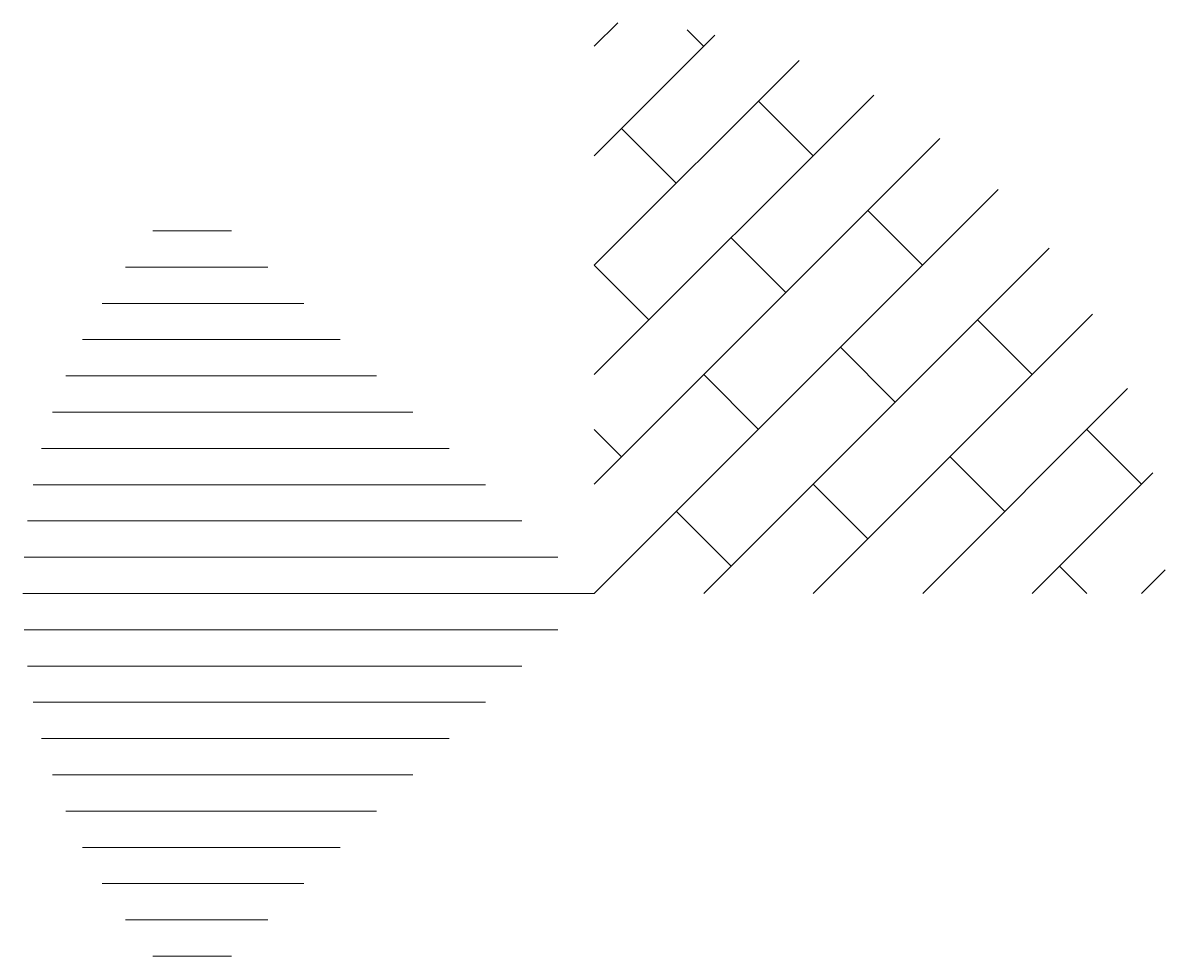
# Model space of a CAD drawing. Header units: millimetres. Extents: x -50 to 50, y -31.8 to 50.
import ezdxf

# ---------------------------------------------------------------- set-up
doc = ezdxf.new("R2010")
doc.units = ezdxf.units.MM
doc.layers.add('layer 1', color=2, linetype='Continuous', lineweight=0, true_color=0xffff00)

msp = doc.modelspace()

# ---------------------------------------------------------------- linework, layer by layer
at = {"layer": 'layer 1'}
for p, q in [((0, 47.901), (2.057, 49.958)), ((9.577, 47.897), (8.141, 49.333)), ((0, 38.321), (10.553, 48.874)), ((0, 28.74), (17.933, 46.673)), ((0, 19.16), (24.453, 43.613)), ((19.157, 38.317), (14.367, 43.107)), ((7.182, 35.923), (2.392, 40.713)), ((0, 9.58), (30.239, 39.819)), ((0, 0), (35.355, 35.355)), ((28.737, 28.737), (23.947, 33.527)), ((-38.626, 31.75), (-31.75, 31.75)), ((16.763, 26.343), (11.972, 31.133)), ((9.58, 0), (39.819, 30.239)), ((-41.03, 28.575), (-28.575, 28.575)), ((4.788, 23.949), (0, 28.737)), ((-43.068, 25.4), (-25.4, 25.4)), ((19.16, 0), (43.613, 24.453)), ((38.317, 19.157), (33.527, 23.947)), ((-44.789, 22.225), (-22.225, 22.225)), ((26.343, 16.763), (21.553, 21.553)), ((-46.229, 19.05), (-19.05, 19.05)), ((14.368, 14.368), (9.578, 19.158)), ((28.74, 0), (46.673, 17.933)), ((-47.413, 15.875), (-15.875, 15.875)), ((2.394, 11.974), (0, 14.368)), ((47.897, 9.577), (43.107, 14.367)), ((-48.36, 12.7), (-12.7, 12.7)), ((35.923, 7.182), (31.133, 11.972)), ((38.321, 0), (48.874, 10.553)), ((-49.084, 9.525), (-9.525, 9.525)), ((23.949, 4.788), (19.158, 9.578)), ((11.974, 2.394), (7.184, 7.184)), ((-49.595, 6.35), (-6.35, 6.35)), ((-49.899, 3.175), (-3.175, 3.175)), ((43.105, 0), (40.713, 2.392)), ((47.901, 0), (49.958, 2.057)), ((-50, 0), (0, 0)), ((-49.899, -3.175), (-3.175, -3.175)), ((-49.595, -6.35), (-6.35, -6.35)), ((-49.084, -9.525), (-9.525, -9.525)), ((-48.36, -12.7), (-12.7, -12.7)), ((-47.413, -15.875), (-15.875, -15.875)), ((-46.229, -19.05), (-19.05, -19.05)), ((-44.789, -22.225), (-22.225, -22.225)), ((-43.068, -25.4), (-25.4, -25.4)), ((-41.03, -28.575), (-28.575, -28.575)), ((-38.626, -31.75), (-31.75, -31.75))]:
    msp.add_line(p, q, dxfattribs=at)

doc.saveas('drawing.dxf')
